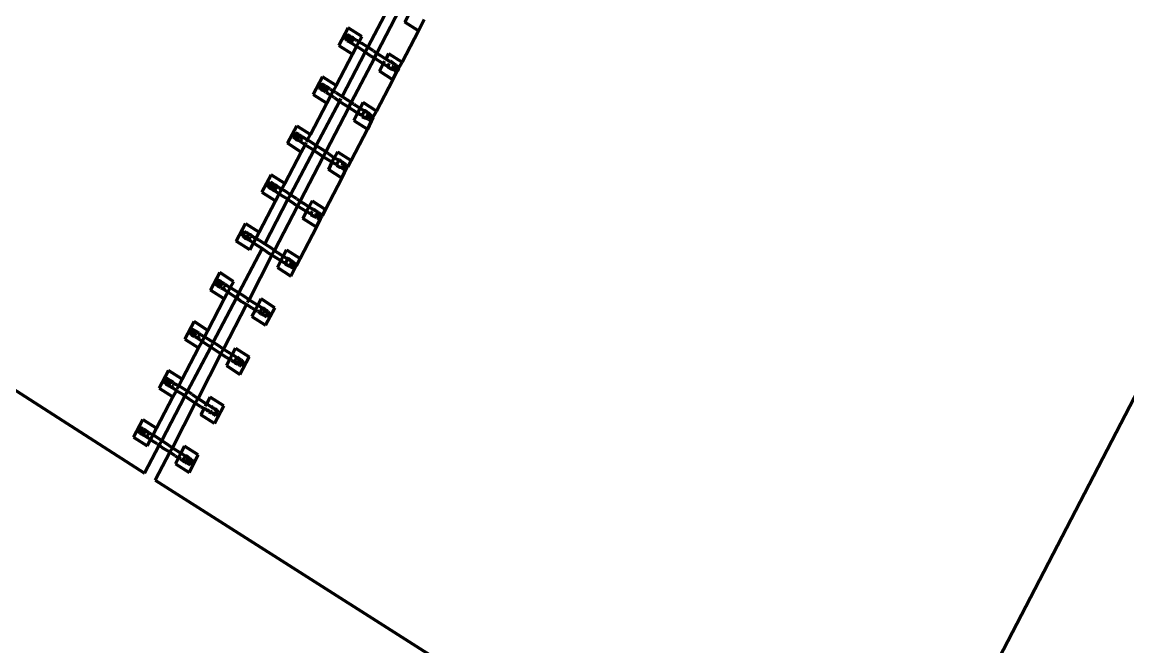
# Model space of a CAD drawing. Header units: millimetres. Extents: x 4307 to 31003, y 2809 to 20009.
# Drawn here: x 10291.6 to 10394.6, y 9617.3 to 9675.5 of the extents above; entities that cross this region are included whole.
import ezdxf

# ---------------------------------------------------------------- set-up
doc = ezdxf.new("R2010")
doc.units = ezdxf.units.MM
doc.layers.add('ProfileEdges', color=7, linetype='Continuous')

msp = doc.modelspace()

# ---------------------------------------------------------------- linework, layer by layer
for p, q in [((10322.09, 9673.67), (10322.1, 9673.69)), ((10322.1, 9673.69), (10322.1, 9673.77)), ((10322.25, 9673.98), (10322.2, 9673.96)), ((10325.69, 9671.32), (10325.65, 9671.3)), ((10325.68, 9671.46), (10325.84, 9671.58)), ((10325.9, 9671.71), (10325.85, 9671.75)), ((10319.97, 9669.45), (10319.84, 9669.41)), ((10320, 9669.47), (10319.97, 9669.45)), ((10319.71, 9669.08), (10319.72, 9669.18)), ((10323.49, 9667.2), (10323.53, 9667.17)), ((10323.53, 9667.17), (10323.51, 9667.1)), ((10323.3, 9666.87), (10323.51, 9667.1)), ((10317.32, 9664.48), (10317.35, 9664.64)), ((10317.35, 9664.64), (10317.36, 9664.73)), ((10317.42, 9664.77), (10317.36, 9664.73)), ((10317.55, 9664.81), (10317.42, 9664.77)), ((10317.62, 9664.88), (10317.55, 9664.81)), ((10320.88, 9662.12), (10320.92, 9662.15)), ((10320.92, 9662.28), (10321.13, 9662.51)), ((10321.11, 9662.61), (10321.15, 9662.58)), ((10321.15, 9662.58), (10321.13, 9662.51)), ((10314.94, 9659.93), (10314.95, 9660)), ((10315.2, 9660.27), (10315.07, 9660.23)), ((10315.23, 9660.29), (10315.2, 9660.27)), ((10314.94, 9659.9), (10314.94, 9659.93)), ((10318.7, 9657.98), (10318.75, 9657.94)), ((10318.5, 9657.53), (10318.54, 9657.56)), ((10318.54, 9657.56), (10318.57, 9657.57)), ((10318.57, 9657.57), (10318.68, 9657.81)), ((10312.56, 9655.34), (10312.56, 9655.41)), ((10312.56, 9655.31), (10312.56, 9655.34)), ((10312.58, 9655.44), (10312.59, 9655.55)), ((10312.85, 9655.7), (10312.71, 9655.62)), ((10316.19, 9652.98), (10316.36, 9653.33)), ((10316.34, 9653.43), (10316.38, 9653.4)), ((10316.38, 9653.4), (10316.36, 9653.33)), ((10310.17, 9650.72), (10310.21, 9650.96)), ((10310.46, 9651.11), (10310.21, 9650.96)), ((10313.77, 9648.38), (10313.97, 9648.74)), ((10313.97, 9648.83), (10313.97, 9648.74)), ((10307.79, 9646.13), (10307.83, 9646.38)), ((10308.08, 9646.52), (10307.83, 9646.38)), ((10311.38, 9643.79), (10311.59, 9644.15)), ((10311.59, 9644.24), (10311.59, 9644.15)), ((10305.4, 9641.54), (10305.44, 9641.79)), ((10305.69, 9641.93), (10305.44, 9641.79)), ((10309, 9639.2), (10309.1, 9639.38)), ((10309.2, 9639.65), (10309.21, 9639.56)), ((10303.31, 9637.34), (10303.06, 9637.2)), ((10303.02, 9636.96), (10303.06, 9637.2)), ((10306.61, 9634.61), (10306.82, 9634.97)), ((10306.82, 9634.97), (10306.82, 9635.06))]:
    msp.add_line(p, q)
at = {"layer": 'ProfileEdges', "lineweight": 211}
for p, q in [((10369.54, 9591.16), (10427.13, 9702.01)), ((10325.96, 9677.27), (10323.8, 9673.15)), ((10324.65, 9672.59), (10326.79, 9676.72)), ((10237.6, 9675.42), (10303, 9633.47)), ((10327.61, 9676.2), (10327.24, 9675.49)), ((10328.52, 9674.68), (10327.24, 9675.49)), ((10328.52, 9674.68), (10329.06, 9675.73)), ((10321.96, 9674.97), (10321.1, 9673.32)), ((10323.23, 9674.15), (10321.96, 9674.97)), ((10327, 9671.75), (10328.52, 9674.68)), ((10321.68, 9674.19), (10321.89, 9674.33)), ((10321.68, 9673.93), (10321.68, 9674.19)), ((10321.72, 9673.9), (10321.68, 9673.93)), ((10321.72, 9673.9), (10321.83, 9673.83)), ((10321.74, 9674), (10321.86, 9674.23)), ((10321.74, 9674), (10321.83, 9673.83)), ((10321.83, 9673.94), (10321.93, 9673.85)), ((10321.83, 9673.83), (10321.86, 9673.76)), ((10321.83, 9673.83), (10321.88, 9673.79)), ((10321.98, 9674.23), (10321.86, 9674.23)), ((10321.86, 9673.76), (10322, 9673.78)), ((10321.86, 9673.76), (10322.09, 9673.67)), ((10321.88, 9673.79), (10321.93, 9673.85)), ((10321.89, 9674.33), (10321.93, 9674.31)), ((10322, 9674.26), (10321.93, 9674.31)), ((10321.93, 9673.85), (10322.09, 9674.03)), ((10321.93, 9673.85), (10322, 9673.78)), ((10322, 9674.26), (10321.98, 9674.23)), ((10322, 9674.26), (10322.07, 9674.22)), ((10322, 9673.78), (10322.09, 9673.67)), ((10322, 9673.78), (10322.1, 9673.77)), ((10322.11, 9674.24), (10322.07, 9674.22)), ((10322.13, 9674.18), (10322.07, 9674.22)), ((10322.07, 9674.22), (10322.08, 9674.12)), ((10322.09, 9673.67), (10322.16, 9673.61)), ((10322.12, 9673.8), (10322.1, 9673.77)), ((10322.13, 9674.18), (10322.11, 9674.24)), ((10322.13, 9673.91), (10322.12, 9673.8)), ((10322.26, 9673.82), (10322.12, 9673.8)), ((10322.13, 9674.18), (10322.19, 9674.16)), ((10322.2, 9673.96), (10322.13, 9673.91)), ((10322.16, 9673.61), (10322.23, 9673.58)), ((10322.21, 9674.14), (10322.19, 9674.16)), ((10322.21, 9674.14), (10322.25, 9674.12)), ((10322.4, 9673.74), (10322.23, 9673.58)), ((10322.27, 9673.54), (10322.23, 9673.58)), ((10322.25, 9674.12), (10322.38, 9674.06)), ((10322.75, 9673.23), (10322.27, 9673.54)), ((10322.41, 9674.04), (10322.38, 9674.06)), ((10322.41, 9674.04), (10322.4, 9673.74)), ((10322.66, 9673.83), (10322.41, 9674.04)), ((10322.76, 9673.78), (10322.66, 9673.83)), ((10322.75, 9673.23), (10322.98, 9673.66)), ((10322.81, 9673.74), (10322.76, 9673.78)), ((10322.81, 9673.74), (10322.98, 9673.66)), ((10322.98, 9673.66), (10323.23, 9674.15)), ((10322.98, 9673.66), (10323.21, 9673.53)), ((10323.8, 9673.15), (10323.21, 9673.53)), ((10320.84, 9669.59), (10322.37, 9672.51)), ((10321.1, 9673.32), (10322.37, 9672.51)), ((10323.56, 9672.69), (10321.4, 9668.57)), ((10322.37, 9672.51), (10322.75, 9673.23)), ((10322.92, 9673.12), (10322.75, 9673.23)), ((10323.49, 9672.76), (10322.92, 9673.12)), ((10323.56, 9672.69), (10323.49, 9672.76)), ((10323.8, 9673.15), (10323.56, 9672.69)), ((10324.09, 9672.33), (10323.56, 9672.69)), ((10324.34, 9672.81), (10323.8, 9673.15)), ((10324.41, 9672.13), (10324.09, 9672.33)), ((10324.34, 9672.81), (10324.65, 9672.59)), ((10324.41, 9672.13), (10324.65, 9672.59)), ((10324.65, 9672.59), (10324.86, 9672.43)), ((10324.91, 9672.4), (10324.86, 9672.43)), ((10325.46, 9672.05), (10324.91, 9672.4)), ((10325.72, 9672.56), (10325.46, 9672.05)), ((10325.72, 9672.56), (10327, 9671.75)), ((10322.26, 9668), (10324.41, 9672.13)), ((10325.18, 9671.64), (10324.41, 9672.13)), ((10325.23, 9671.61), (10324.87, 9670.92)), ((10325.18, 9671.64), (10325.23, 9671.61)), ((10325.36, 9671.86), (10325.23, 9671.61)), ((10325.23, 9671.61), (10325.58, 9671.43)), ((10325.8, 9671.84), (10325.46, 9672.05)), ((10325.67, 9671.37), (10325.58, 9671.43)), ((10325.67, 9671.37), (10325.65, 9671.3)), ((10325.65, 9671.3), (10326, 9671.12)), ((10325.68, 9671.46), (10325.67, 9671.37)), ((10325.69, 9671.32), (10325.67, 9671.37)), ((10325.73, 9671.33), (10325.67, 9671.37)), ((10325.68, 9671.46), (10325.79, 9671.64)), ((10326, 9671.12), (10325.69, 9671.32)), ((10325.89, 9671.82), (10325.8, 9671.84)), ((10325.85, 9671.75), (10325.89, 9671.82)), ((10325.93, 9671.84), (10325.89, 9671.82)), ((10325.91, 9671.76), (10325.89, 9671.82)), ((10326.14, 9671.62), (10325.91, 9671.76)), ((10326.25, 9671.59), (10325.93, 9671.84)), ((10326.1, 9671.22), (10326.19, 9671.42)), ((10326.14, 9671.62), (10326.25, 9671.59)), ((10326.21, 9671.3), (10326.48, 9671.39)), ((10326.21, 9671.3), (10326.21, 9671.08)), ((10326.37, 9671.51), (10326.25, 9671.59)), ((10326.41, 9671.46), (10326.29, 9671.45)), ((10326.37, 9671.51), (10326.33, 9671.5)), ((10326.37, 9671.51), (10326.44, 9671.47)), ((10326.44, 9671.47), (10326.41, 9671.46)), ((10326.47, 9671.41), (10326.41, 9671.46)), ((10326.44, 9671.47), (10326.47, 9671.41)), ((10326.47, 9671.41), (10326.54, 9671.41)), ((10326.48, 9671.39), (10326.47, 9671.41)), ((10326.47, 9671.41), (10326.51, 9671.38)), ((10326.54, 9671.41), (10326.48, 9671.39)), ((10326.48, 9671.39), (10326.51, 9671.38)), ((10326.51, 9671.38), (10326.54, 9671.41)), ((10326.51, 9671.38), (10326.56, 9671.23)), ((10326.65, 9671.18), (10326.54, 9671.41)), ((10326.65, 9671.18), (10327, 9671.75)), ((10319.57, 9670.4), (10318.71, 9668.76)), ((10320.84, 9669.59), (10319.57, 9670.4)), ((10326.14, 9670.11), (10324.87, 9670.92)), ((10326.11, 9671.09), (10326, 9671.12)), ((10326.12, 9671.17), (10326.1, 9671.22)), ((10326.11, 9671.09), (10326.12, 9671.17)), ((10326.21, 9671.03), (10326.11, 9671.09)), ((10326.21, 9671.08), (10326.12, 9671.17)), ((10326.14, 9670.11), (10326.53, 9670.94)), ((10326.21, 9671.08), (10326.21, 9671.03)), ((10326.26, 9670.99), (10326.21, 9671.03)), ((10326.24, 9671.02), (10326.3, 9670.98)), ((10326.26, 9670.99), (10326.3, 9670.98)), ((10326.3, 9670.98), (10326.56, 9671.23)), ((10326.53, 9670.94), (10326.3, 9670.98)), ((10326.65, 9671.18), (10326.53, 9670.94)), ((10326.69, 9671.15), (10326.53, 9670.94)), ((10319.29, 9669.34), (10319.3, 9669.6)), ((10319.33, 9669.31), (10319.29, 9669.34)), ((10319.3, 9669.6), (10319.51, 9669.74)), ((10319.33, 9669.31), (10319.44, 9669.24)), ((10319.36, 9669.41), (10319.48, 9669.64)), ((10319.36, 9669.41), (10319.44, 9669.24)), ((10319.44, 9669.24), (10319.48, 9669.17)), ((10319.44, 9669.24), (10319.5, 9669.2)), ((10319.59, 9669.64), (10319.48, 9669.64)), ((10319.5, 9669.2), (10319.74, 9669.48)), ((10319.55, 9669.72), (10319.51, 9669.74)), ((10319.62, 9669.67), (10319.55, 9669.72)), ((10319.62, 9669.67), (10319.59, 9669.64)), ((10319.62, 9669.67), (10319.68, 9669.63)), ((10319.72, 9669.65), (10319.68, 9669.63)), ((10319.68, 9669.63), (10319.74, 9669.48)), ((10319.75, 9669.58), (10319.68, 9669.63)), ((10319.75, 9669.58), (10319.72, 9669.65)), ((10319.74, 9669.21), (10319.72, 9669.18)), ((10319.75, 9669.32), (10319.74, 9669.21)), ((10319.88, 9669.23), (10319.74, 9669.21)), ((10319.8, 9669.57), (10319.75, 9669.58)), ((10319.81, 9669.36), (10319.75, 9669.32)), ((10319.84, 9669.55), (10319.8, 9669.57)), ((10319.84, 9669.41), (10319.81, 9669.36)), ((10319.88, 9669.5), (10319.84, 9669.55)), ((10319.84, 9669.41), (10319.88, 9669.5)), ((10319.88, 9669.5), (10320, 9669.47)), ((10319.88, 9669.5), (10319.97, 9669.45)), ((10319.97, 9669.45), (10319.99, 9669.43)), ((10320, 9669.47), (10319.99, 9669.43)), ((10319.99, 9669.43), (10320.01, 9669.15)), ((10320.02, 9669.45), (10320, 9669.47)), ((10320.28, 9669.24), (10320.02, 9669.45)), ((10320.28, 9669.24), (10320.37, 9669.19)), ((10320.84, 9669.59), (10320.58, 9669.08)), ((10324.62, 9667.18), (10326.14, 9670.11)), ((10318.71, 9668.76), (10319.98, 9667.95)), ((10319.48, 9669.17), (10319.72, 9669.18)), ((10319.71, 9669.08), (10319.48, 9669.17)), ((10319.71, 9669.08), (10319.78, 9669.02)), ((10319.78, 9669.02), (10319.84, 9669)), ((10320.01, 9669.15), (10319.84, 9669)), ((10319.88, 9668.95), (10319.84, 9669)), ((10319.88, 9668.95), (10320.07, 9668.84)), ((10319.98, 9667.95), (10320.35, 9668.65)), ((10320.35, 9668.65), (10320.07, 9668.84)), ((10320.58, 9669.08), (10320.35, 9668.65)), ((10320.65, 9668.46), (10320.35, 9668.65)), ((10320.37, 9669.19), (10320.43, 9669.15)), ((10320.58, 9669.08), (10320.43, 9669.15)), ((10320.82, 9668.94), (10320.58, 9669.08)), ((10320.65, 9668.46), (10321.16, 9668.11)), ((10320.82, 9668.94), (10321.4, 9668.57)), ((10321.16, 9668.11), (10321.29, 9668.37)), ((10321.4, 9668.57), (10321.95, 9668.22)), ((10322.26, 9668), (10321.95, 9668.22)), ((10319.98, 9667.95), (10318.45, 9665.03)), ((10321.16, 9668.11), (10319, 9663.99)), ((10319.88, 9663.41), (10322.02, 9667.54)), ((10321.16, 9668.11), (10321.71, 9667.74)), ((10322.02, 9667.54), (10321.71, 9667.74)), ((10322.8, 9667.05), (10322.02, 9667.54)), ((10322.09, 9667.66), (10322.26, 9668)), ((10322.48, 9667.84), (10322.26, 9668)), ((10322.48, 9667.84), (10322.53, 9667.81)), ((10322.53, 9667.81), (10323.07, 9667.46)), ((10323.07, 9667.46), (10322.85, 9667.02)), ((10323.35, 9667.99), (10323.07, 9667.46)), ((10323.07, 9667.46), (10323.41, 9667.25)), ((10323.49, 9667.2), (10323.3, 9666.87)), ((10324.62, 9667.18), (10323.35, 9667.99)), ((10323.51, 9667.23), (10323.41, 9667.25)), ((10323.51, 9667.23), (10323.49, 9667.2)), ((10323.55, 9667.25), (10323.51, 9667.23)), ((10323.53, 9667.17), (10323.51, 9667.23)), ((10323.75, 9667.03), (10323.53, 9667.17)), ((10323.87, 9667), (10323.55, 9667.25)), ((10324.27, 9666.59), (10324.62, 9667.18)), ((10322.85, 9667.02), (10322.49, 9666.34)), ((10322.49, 9666.34), (10323.77, 9665.53)), ((10322.8, 9667.05), (10322.85, 9667.02)), ((10322.85, 9667.02), (10323.2, 9666.84)), ((10323.28, 9666.78), (10323.2, 9666.84)), ((10323.27, 9666.71), (10323.3, 9666.74)), ((10323.27, 9666.71), (10323.62, 9666.53)), ((10323.3, 9666.87), (10323.28, 9666.78)), ((10323.3, 9666.74), (10323.28, 9666.78)), ((10323.3, 9666.74), (10323.34, 9666.75)), ((10323.3, 9666.74), (10323.62, 9666.53)), ((10323.72, 9666.5), (10323.62, 9666.53)), ((10323.68, 9666.57), (10323.71, 9666.63)), ((10323.68, 9666.57), (10323.72, 9666.5)), ((10323.71, 9666.63), (10323.81, 9666.88)), ((10323.71, 9666.63), (10323.82, 9666.52)), ((10323.82, 9666.44), (10323.72, 9666.5)), ((10323.75, 9667.03), (10323.87, 9667)), ((10324.27, 9666.59), (10323.77, 9665.53)), ((10323.77, 9665.53), (10324.31, 9666.58)), ((10323.95, 9666.91), (10323.81, 9666.88)), ((10323.82, 9666.52), (10323.83, 9666.71)), ((10323.82, 9666.44), (10323.82, 9666.52)), ((10323.85, 9666.43), (10323.82, 9666.44)), ((10324.1, 9666.8), (10323.83, 9666.71)), ((10323.91, 9666.39), (10323.85, 9666.43)), ((10323.95, 9666.91), (10323.87, 9667)), ((10324.17, 9666.65), (10323.91, 9666.39)), ((10324.03, 9666.31), (10323.91, 9666.39)), ((10323.95, 9666.91), (10323.99, 9666.91)), ((10323.99, 9666.91), (10324.06, 9666.88)), ((10324.27, 9666.59), (10324.03, 9666.31)), ((10324.06, 9666.88), (10324.1, 9666.8)), ((10324.1, 9666.8), (10324.16, 9666.82)), ((10324.1, 9666.8), (10324.17, 9666.65)), ((10324.16, 9666.82), (10324.27, 9666.59)), ((10317.18, 9665.84), (10316.32, 9664.2)), ((10316.91, 9665.02), (10317.12, 9665.16)), ((10317.16, 9665.13), (10317.12, 9665.16)), ((10317.24, 9665.08), (10317.16, 9665.13)), ((10317.18, 9665.84), (10318.45, 9665.03)), ((10322.25, 9662.61), (10323.77, 9665.53)), ((10317.59, 9663.39), (10316.32, 9664.2)), ((10316.91, 9664.75), (10316.91, 9665.02)), ((10316.95, 9664.72), (10316.91, 9664.75)), ((10316.95, 9664.72), (10317.11, 9664.62)), ((10317.1, 9664.59), (10316.95, 9664.72)), ((10317.24, 9665.08), (10316.97, 9664.82)), ((10316.97, 9664.82), (10317.11, 9664.62)), ((10317.1, 9664.59), (10317.15, 9664.56)), ((10317.11, 9664.62), (10317.36, 9664.89)), ((10317.11, 9664.62), (10317.15, 9664.56)), ((10317.15, 9664.56), (10317.17, 9664.53)), ((10317.17, 9664.53), (10317.35, 9664.64)), ((10317.17, 9664.53), (10317.32, 9664.48)), ((10317.4, 9665.01), (10317.24, 9665.08)), ((10317.24, 9665.08), (10317.36, 9664.89)), ((10317.95, 9664.07), (10317.32, 9664.48)), ((10317.35, 9664.64), (10317.42, 9664.69)), ((10317.4, 9664.97), (10317.4, 9665.01)), ((10317.4, 9665.01), (10317.43, 9664.96)), ((10317.4, 9664.97), (10317.43, 9664.96)), ((10317.43, 9664.96), (10317.42, 9664.77)), ((10317.42, 9664.77), (10317.42, 9664.69)), ((10317.43, 9664.96), (10317.62, 9664.88)), ((10317.53, 9664.83), (10317.43, 9664.96)), ((10317.55, 9664.81), (10317.53, 9664.83)), ((10317.63, 9664.71), (10317.55, 9664.81)), ((10317.63, 9664.56), (10317.55, 9664.49)), ((10317.95, 9664.07), (10317.59, 9663.39)), ((10317.62, 9664.88), (10317.63, 9664.71)), ((10317.62, 9664.88), (10318.18, 9664.51)), ((10317.63, 9664.71), (10317.63, 9664.56)), ((10317.95, 9664.07), (10318.73, 9663.58)), ((10317.99, 9664.15), (10318.06, 9664.28)), ((10318.1, 9664.35), (10318.18, 9664.51)), ((10318.18, 9664.51), (10318.45, 9665.03)), ((10319, 9663.99), (10318.18, 9664.51)), ((10317.59, 9663.39), (10316.06, 9660.47)), ((10318.76, 9663.53), (10316.6, 9659.41)), ((10318.76, 9663.53), (10318.73, 9663.58)), ((10319, 9663.99), (10318.76, 9663.53)), ((10319.32, 9663.15), (10318.76, 9663.53)), ((10319, 9663.99), (10319.57, 9663.63)), ((10319.64, 9662.95), (10319.32, 9663.15)), ((10319.88, 9663.41), (10319.57, 9663.63)), ((10319.64, 9662.95), (10319.88, 9663.41)), ((10320.09, 9663.25), (10319.88, 9663.41)), ((10320.09, 9663.25), (10320.15, 9663.22)), ((10320.15, 9663.22), (10320.67, 9662.84)), ((10320.97, 9663.42), (10320.67, 9662.84)), ((10320.97, 9663.42), (10322.25, 9662.61)), ((10317.49, 9658.82), (10319.64, 9662.95)), ((10320.41, 9662.46), (10319.64, 9662.95)), ((10320.46, 9662.43), (10320.12, 9661.77)), ((10320.41, 9662.46), (10320.46, 9662.43)), ((10320.46, 9662.43), (10320.67, 9662.84)), ((10320.46, 9662.43), (10320.81, 9662.25)), ((10320.67, 9662.84), (10321.03, 9662.66)), ((10320.9, 9662.19), (10320.81, 9662.25)), ((10320.9, 9662.19), (10320.88, 9662.12)), ((10320.88, 9662.12), (10321.23, 9661.94)), ((10320.92, 9662.28), (10320.9, 9662.19)), ((10320.96, 9662.16), (10320.9, 9662.19)), ((10320.92, 9662.15), (10320.9, 9662.19)), ((10321.11, 9662.61), (10320.92, 9662.28)), ((10320.92, 9662.15), (10321.23, 9661.94)), ((10321.13, 9662.64), (10321.03, 9662.66)), ((10321.13, 9662.64), (10321.11, 9662.61)), ((10321.16, 9662.66), (10321.13, 9662.64)), ((10321.15, 9662.58), (10321.13, 9662.64)), ((10321.37, 9662.44), (10321.15, 9662.58)), ((10321.48, 9662.41), (10321.16, 9662.66)), ((10321.37, 9662.44), (10321.48, 9662.41)), ((10321.43, 9662.29), (10321.4, 9662.18)), ((10321.56, 9662.32), (10321.43, 9662.29)), ((10321.44, 9662.12), (10321.71, 9662.21)), ((10321.44, 9661.92), (10321.44, 9662.12)), ((10321.56, 9662.32), (10321.48, 9662.41)), ((10321.54, 9661.78), (10321.79, 9662.06)), ((10321.6, 9662.32), (10321.56, 9662.32)), ((10321.6, 9662.32), (10321.67, 9662.29)), ((10321.64, 9662.29), (10321.6, 9662.32)), ((10321.67, 9662.29), (10321.64, 9662.29)), ((10321.71, 9662.21), (10321.67, 9662.29)), ((10321.67, 9662.29), (10321.77, 9662.23)), ((10321.71, 9662.21), (10321.77, 9662.23)), ((10321.79, 9662.06), (10321.71, 9662.21)), ((10321.77, 9662.23), (10321.88, 9662)), ((10321.88, 9662), (10321.94, 9662.01)), ((10321.94, 9662.01), (10322.25, 9662.61)), ((10314.79, 9661.28), (10313.93, 9659.64)), ((10316.06, 9660.47), (10314.79, 9661.28)), ((10321.39, 9660.96), (10320.12, 9661.77)), ((10321.34, 9661.91), (10321.23, 9661.94)), ((10321.34, 9661.91), (10321.3, 9661.98)), ((10321.36, 9662), (10321.34, 9661.91)), ((10321.44, 9661.85), (10321.34, 9661.91)), ((10321.36, 9662), (10321.44, 9661.92)), ((10321.39, 9660.96), (10321.88, 9662)), ((10321.44, 9661.85), (10321.44, 9661.92)), ((10321.47, 9661.84), (10321.44, 9661.85)), ((10321.54, 9661.78), (10321.47, 9661.84)), ((10321.64, 9661.72), (10321.54, 9661.78)), ((10321.88, 9662), (10321.64, 9661.72)), ((10314.52, 9660.16), (10314.53, 9660.43)), ((10314.56, 9660.13), (10314.52, 9660.16)), ((10314.53, 9660.43), (10314.74, 9660.57)), ((10314.56, 9660.13), (10314.68, 9660.06)), ((10314.59, 9660.23), (10314.71, 9660.46)), ((10314.59, 9660.23), (10314.68, 9660.06)), ((10314.67, 9660.17), (10314.77, 9660.07)), ((10314.68, 9660.06), (10314.71, 9660)), ((10314.68, 9660.06), (10314.73, 9660.03)), ((10314.83, 9660.47), (10314.71, 9660.46)), ((10314.71, 9660), (10314.83, 9660.01)), ((10314.94, 9659.9), (10314.71, 9660)), ((10314.73, 9660.03), (10314.77, 9660.07)), ((10314.78, 9660.54), (10314.74, 9660.57)), ((10314.77, 9660.07), (10314.97, 9660.3)), ((10314.77, 9660.07), (10314.83, 9660.01)), ((10314.85, 9660.5), (10314.78, 9660.54)), ((10314.85, 9660.5), (10314.83, 9660.47)), ((10314.83, 9660.01), (10314.94, 9659.9)), ((10314.83, 9660.01), (10314.95, 9660)), ((10314.85, 9660.5), (10314.92, 9660.45)), ((10314.92, 9660.45), (10314.95, 9660.47)), ((10314.97, 9660.43), (10314.92, 9660.45)), ((10314.92, 9660.45), (10314.97, 9660.3)), ((10314.97, 9660.43), (10314.95, 9660.47)), ((10314.97, 9660.03), (10314.95, 9660)), ((10314.97, 9660.43), (10315.07, 9660.37)), ((10314.98, 9660.14), (10314.97, 9660.03)), ((10315.11, 9660.05), (10314.97, 9660.03)), ((10315.04, 9660.18), (10314.98, 9660.14)), ((10315.07, 9660.23), (10315.04, 9660.18)), ((10315.11, 9660.33), (10315.07, 9660.37)), ((10315.07, 9660.23), (10315.11, 9660.33)), ((10315.24, 9659.97), (10315.07, 9659.82)), ((10315.11, 9660.33), (10315.23, 9660.29)), ((10315.11, 9660.33), (10315.2, 9660.27)), ((10315.2, 9660.27), (10315.22, 9660.26)), ((10315.23, 9660.29), (10315.22, 9660.26)), ((10315.22, 9660.26), (10315.24, 9659.97)), ((10315.25, 9660.27), (10315.23, 9660.29)), ((10315.51, 9660.07), (10315.25, 9660.27)), ((10315.6, 9660.01), (10315.51, 9660.07)), ((10315.66, 9659.97), (10315.6, 9660.01)), ((10315.66, 9659.97), (10315.77, 9659.92)), ((10316.06, 9660.47), (10315.77, 9659.92)), ((10319.87, 9658.04), (10321.39, 9660.96)), ((10313.93, 9659.64), (10315.2, 9658.83)), ((10316.34, 9658.99), (10314.2, 9654.83)), ((10314.94, 9659.9), (10315.01, 9659.85)), ((10315.01, 9659.85), (10315.07, 9659.82)), ((10315.07, 9659.82), (10315.11, 9659.77)), ((10315.55, 9659.5), (10315.11, 9659.77)), ((10315.2, 9658.83), (10315.55, 9659.5)), ((10315.77, 9659.92), (10315.55, 9659.5)), ((10315.77, 9659.35), (10315.55, 9659.5)), ((10315.77, 9659.92), (10316.06, 9659.76)), ((10316.34, 9658.99), (10315.77, 9659.35)), ((10316.6, 9659.41), (10316.06, 9659.76)), ((10316.6, 9659.41), (10316.34, 9658.99)), ((10316.36, 9658.96), (10316.34, 9658.99)), ((10316.94, 9658.57), (10316.36, 9658.96)), ((10317.18, 9659.04), (10316.6, 9659.41)), ((10317.18, 9659.04), (10317.49, 9658.82)), ((10315.2, 9658.83), (10313.67, 9655.91)), ((10315.11, 9654.23), (10317.26, 9658.36)), ((10317.26, 9658.36), (10316.94, 9658.57)), ((10317.26, 9658.36), (10317.49, 9658.82)), ((10318.03, 9657.87), (10317.26, 9658.36)), ((10317.49, 9658.82), (10317.71, 9658.66)), ((10317.76, 9658.63), (10317.71, 9658.66)), ((10318.31, 9658.28), (10317.76, 9658.63)), ((10318.31, 9658.28), (10318.08, 9657.84)), ((10318.6, 9658.85), (10318.31, 9658.28)), ((10318.64, 9658.07), (10318.31, 9658.28)), ((10318.6, 9658.85), (10319.87, 9658.04)), ((10318.74, 9658.05), (10318.64, 9658.07)), ((10318.7, 9657.98), (10318.74, 9658.05)), ((10318.74, 9658.05), (10318.78, 9658.07)), ((10318.76, 9657.99), (10318.74, 9658.05)), ((10318.99, 9657.85), (10318.76, 9657.99)), ((10318.78, 9658.07), (10319.1, 9657.82)), ((10319.56, 9657.44), (10319.87, 9658.04)), ((10318.08, 9657.84), (10317.74, 9657.2)), ((10319.02, 9656.39), (10317.74, 9657.2)), ((10318.08, 9657.84), (10318.03, 9657.87)), ((10318.43, 9657.66), (10318.08, 9657.84)), ((10318.43, 9657.66), (10318.51, 9657.6)), ((10318.51, 9657.6), (10318.5, 9657.53)), ((10318.5, 9657.53), (10318.85, 9657.35)), ((10318.53, 9657.69), (10318.51, 9657.6)), ((10318.57, 9657.57), (10318.51, 9657.6)), ((10318.51, 9657.6), (10318.54, 9657.56)), ((10318.53, 9657.69), (10318.64, 9657.87)), ((10318.54, 9657.56), (10318.85, 9657.35)), ((10318.95, 9657.33), (10318.85, 9657.35)), ((10318.91, 9657.39), (10318.94, 9657.45)), ((10318.91, 9657.39), (10318.95, 9657.33)), ((10318.94, 9657.45), (10319.03, 9657.65)), ((10318.97, 9657.4), (10318.94, 9657.45)), ((10319.05, 9657.26), (10318.95, 9657.33)), ((10319.06, 9657.32), (10318.97, 9657.4)), ((10318.99, 9657.85), (10319.1, 9657.82)), ((10319.02, 9656.39), (10319.38, 9657.17)), ((10319.06, 9657.32), (10319.05, 9657.26)), ((10319.08, 9657.25), (10319.05, 9657.26)), ((10319.06, 9657.53), (10319.33, 9657.62)), ((10319.06, 9657.53), (10319.06, 9657.32)), ((10319.18, 9657.73), (10319.07, 9657.7)), ((10319.08, 9657.25), (10319.16, 9657.19)), ((10319.1, 9657.82), (10319.18, 9657.73)), ((10319.4, 9657.47), (10319.16, 9657.19)), ((10319.38, 9657.17), (10319.16, 9657.19)), ((10319.18, 9657.73), (10319.23, 9657.7)), ((10319.22, 9657.73), (10319.29, 9657.7)), ((10319.23, 9657.7), (10319.29, 9657.7)), ((10319.26, 9657.69), (10319.23, 9657.7)), ((10319.29, 9657.7), (10319.26, 9657.69)), ((10319.31, 9657.65), (10319.26, 9657.69)), ((10319.29, 9657.7), (10319.31, 9657.65)), ((10319.31, 9657.65), (10319.39, 9657.64)), ((10319.33, 9657.62), (10319.31, 9657.65)), ((10319.31, 9657.65), (10319.36, 9657.62)), ((10319.39, 9657.64), (10319.33, 9657.62)), ((10319.33, 9657.62), (10319.36, 9657.62)), ((10319.36, 9657.62), (10319.39, 9657.64)), ((10319.36, 9657.62), (10319.4, 9657.47)), ((10319.5, 9657.41), (10319.38, 9657.17)), ((10319.5, 9657.41), (10319.39, 9657.64)), ((10319.56, 9657.44), (10319.5, 9657.41)), ((10312.4, 9656.72), (10311.54, 9655.08)), ((10312.14, 9655.57), (10312.15, 9655.84)), ((10312.15, 9655.84), (10312.35, 9655.98)), ((10312.2, 9655.64), (10312.33, 9655.88)), ((10312.42, 9655.9), (10312.33, 9655.88)), ((10312.4, 9655.95), (10312.35, 9655.98)), ((10312.4, 9656.72), (10313.67, 9655.91)), ((10312.4, 9655.95), (10312.42, 9655.9)), ((10312.47, 9655.91), (10312.42, 9655.9)), ((10312.47, 9655.91), (10312.53, 9655.86)), ((10312.57, 9655.88), (10312.53, 9655.86)), ((10312.59, 9655.84), (10312.57, 9655.88)), ((10312.59, 9655.84), (10312.69, 9655.78)), ((10313.37, 9655.34), (10313.67, 9655.91)), ((10317.5, 9653.46), (10319.02, 9656.39)), ((10312.81, 9654.27), (10311.54, 9655.08)), ((10312.18, 9655.54), (10312.14, 9655.57)), ((10312.18, 9655.54), (10312.29, 9655.47)), ((10312.2, 9655.64), (10312.29, 9655.47)), ((10312.29, 9655.58), (10312.39, 9655.49)), ((10312.29, 9655.47), (10312.34, 9655.44)), ((10312.33, 9655.41), (10312.29, 9655.47)), ((10312.33, 9655.41), (10312.46, 9655.43)), ((10312.33, 9655.41), (10312.56, 9655.31)), ((10312.39, 9655.49), (10312.34, 9655.44)), ((10312.46, 9655.57), (10312.39, 9655.49)), ((10312.39, 9655.49), (10312.46, 9655.43)), ((10312.46, 9655.43), (10312.56, 9655.31)), ((10312.46, 9655.43), (10312.56, 9655.41)), ((10312.54, 9655.76), (10312.59, 9655.71)), ((10312.59, 9655.71), (10312.55, 9655.67)), ((10312.58, 9655.44), (10312.56, 9655.41)), ((10312.56, 9655.31), (10312.63, 9655.26)), ((10312.64, 9655.55), (10312.58, 9655.44)), ((10312.73, 9655.46), (10312.58, 9655.44)), ((10312.63, 9655.26), (10312.69, 9655.23)), ((10312.69, 9655.65), (10312.67, 9655.6)), ((10312.73, 9655.73), (10312.69, 9655.78)), ((10312.69, 9655.65), (10312.73, 9655.73)), ((10312.86, 9655.38), (10312.69, 9655.23)), ((10312.73, 9655.19), (10312.69, 9655.23)), ((10312.73, 9655.73), (10312.83, 9655.67)), ((10312.73, 9655.73), (10312.85, 9655.7)), ((10313.15, 9654.92), (10312.73, 9655.19)), ((10312.81, 9654.27), (10313.15, 9654.92)), ((10312.87, 9655.68), (10312.85, 9655.7)), ((10312.85, 9655.52), (10312.86, 9655.38)), ((10313.13, 9655.48), (10312.87, 9655.68)), ((10313.22, 9655.42), (10313.13, 9655.48)), ((10313.15, 9654.92), (10313.37, 9655.34)), ((10313.39, 9654.76), (10313.15, 9654.92)), ((10313.27, 9655.38), (10313.22, 9655.42)), ((10313.27, 9655.38), (10313.37, 9655.34)), ((10313.37, 9655.34), (10313.67, 9655.17)), ((10313.67, 9655.17), (10314.2, 9654.83)), ((10314.2, 9654.83), (10314.8, 9654.45)), ((10313.96, 9654.4), (10311.79, 9650.26)), ((10312.75, 9649.61), (10314.87, 9653.77)), ((10313.96, 9654.4), (10313.39, 9654.76)), ((10314.55, 9653.98), (10313.96, 9654.4)), ((10314.87, 9653.77), (10314.55, 9653.98)), ((10314.8, 9654.45), (10315.11, 9654.23)), ((10314.87, 9653.77), (10315.11, 9654.23)), ((10315.65, 9653.28), (10314.87, 9653.77)), ((10315.11, 9654.23), (10315.33, 9654.07)), ((10315.33, 9654.07), (10315.38, 9654.04)), ((10315.38, 9654.04), (10315.92, 9653.69)), ((10316.22, 9654.27), (10315.92, 9653.69)), ((10316.22, 9654.27), (10317.5, 9653.46)), ((10315.69, 9653.25), (10315.37, 9652.63)), ((10315.65, 9653.28), (10315.69, 9653.25)), ((10315.92, 9653.69), (10315.69, 9653.25)), ((10315.69, 9653.25), (10316.04, 9653.07)), ((10315.92, 9653.69), (10316.26, 9653.48)), ((10316.13, 9653.01), (10316.04, 9653.07)), ((10316.15, 9652.97), (10316.11, 9652.94)), ((10316.46, 9652.76), (10316.11, 9652.94)), ((10316.13, 9653.01), (10316.15, 9653.1)), ((10316.15, 9652.97), (10316.13, 9653.01)), ((10316.15, 9653.1), (10316.34, 9653.43)), ((10316.15, 9652.97), (10316.19, 9652.98)), ((10316.19, 9652.98), (10316.46, 9652.76)), ((10316.36, 9653.46), (10316.26, 9653.48)), ((10316.34, 9653.43), (10316.36, 9653.46)), ((10316.36, 9653.46), (10316.4, 9653.48)), ((10316.38, 9653.4), (10316.36, 9653.46)), ((10316.6, 9653.26), (10316.38, 9653.4)), ((10316.71, 9653.23), (10316.4, 9653.48)), ((10316.57, 9652.74), (10316.46, 9652.76)), ((10316.66, 9653.11), (10316.56, 9652.86)), ((10316.56, 9652.86), (10316.59, 9652.83)), ((10316.59, 9652.83), (10316.57, 9652.74)), ((10316.57, 9652.74), (10316.67, 9652.67)), ((10316.59, 9652.83), (10316.67, 9652.75)), ((10316.6, 9653.26), (10316.71, 9653.23)), ((10316.66, 9653.11), (10316.6, 9653.09)), ((10316.64, 9651.82), (10317.12, 9652.82)), ((10316.94, 9653.03), (10316.67, 9652.94)), ((10316.67, 9652.75), (10316.67, 9652.94)), ((10316.67, 9652.67), (10316.67, 9652.75)), ((10316.8, 9653.14), (10316.71, 9653.23)), ((10316.75, 9653.09), (10316.9, 9653.11)), ((10317.02, 9652.88), (10316.78, 9652.6)), ((10316.9, 9653.11), (10316.8, 9653.14)), ((10316.82, 9653.16), (10316.9, 9653.11)), ((10317.12, 9652.82), (10316.87, 9652.54)), ((10316.94, 9653.03), (10316.9, 9653.11)), ((10316.9, 9653.11), (10317, 9653.05)), ((10316.94, 9653.03), (10317, 9653.05)), ((10317.02, 9652.88), (10316.94, 9653.03)), ((10317, 9653.05), (10317.12, 9652.82)), ((10317.19, 9652.87), (10317.12, 9652.82)), ((10317.19, 9652.87), (10317.5, 9653.46)), ((10310.01, 9652.16), (10309.15, 9650.52)), ((10311.28, 9651.34), (10310.01, 9652.16)), ((10315.37, 9652.63), (10316.64, 9651.82)), ((10316.67, 9652.67), (10316.72, 9652.64)), ((10316.72, 9652.64), (10316.7, 9652.66)), ((10316.72, 9652.64), (10316.78, 9652.6)), ((10316.87, 9652.54), (10316.78, 9652.6)), ((10309.57, 9651.21), (10309.7, 9651.44)), ((10309.57, 9651.21), (10309.69, 9650.97)), ((10309.66, 9651.15), (10309.76, 9651.06)), ((10309.69, 9650.97), (10309.76, 9650.98)), ((10309.9, 9651.43), (10309.7, 9651.44)), ((10309.76, 9651.25), (10309.97, 9651.39)), ((10309.76, 9651.06), (10309.76, 9651.25)), ((10309.76, 9650.98), (10309.76, 9651.06)), ((10309.79, 9650.95), (10309.76, 9650.98)), ((10309.79, 9650.95), (10309.83, 9650.99)), ((10309.79, 9650.95), (10309.86, 9650.89)), ((10309.83, 9650.99), (10309.93, 9650.98)), ((10309.86, 9650.89), (10309.92, 9650.87)), ((10309.94, 9651.45), (10309.9, 9651.43)), ((10309.97, 9651.39), (10309.9, 9651.43)), ((10309.92, 9650.87), (10309.94, 9650.82)), ((10309.96, 9650.85), (10309.92, 9650.87)), ((10309.95, 9651.01), (10309.93, 9650.98)), ((10309.97, 9651.39), (10309.94, 9651.45)), ((10309.94, 9650.82), (10310, 9650.82)), ((10310.06, 9651.21), (10309.95, 9651.01)), ((10310.1, 9651.03), (10309.95, 9651.01)), ((10310.1, 9651.03), (10309.96, 9650.85)), ((10309.97, 9651.39), (10310.01, 9651.36)), ((10310.1, 9650.75), (10310, 9650.82)), ((10310.04, 9651.35), (10310.01, 9651.36)), ((10310.06, 9651.21), (10310.01, 9651.36)), ((10310.08, 9651.32), (10310.04, 9651.35)), ((10310.08, 9651.32), (10310.15, 9651.28)), ((10310.1, 9651.3), (10310.08, 9651.32)), ((10310.2, 9651.12), (10310.1, 9651.03)), ((10310.17, 9650.72), (10310.1, 9650.75)), ((10310.15, 9651.28), (10310.24, 9651.25)), ((10310.21, 9651.23), (10310.15, 9651.28)), ((10310.3, 9650.64), (10310.17, 9650.72)), ((10310.2, 9651.12), (10310.21, 9651.23)), ((10310.34, 9651.17), (10310.24, 9651.25)), ((10310.47, 9650.8), (10310.3, 9650.64)), ((10310.46, 9651.11), (10310.34, 9651.17)), ((10310.46, 9651.11), (10310.5, 9651.04)), ((10310.5, 9651.04), (10310.47, 9650.8)), ((10310.59, 9650.99), (10310.5, 9651.04)), ((10310.64, 9650.95), (10310.59, 9650.99)), ((10310.64, 9650.95), (10310.98, 9650.77)), ((10310.98, 9650.77), (10310.76, 9650.33)), ((10311.28, 9651.34), (10310.98, 9650.77)), ((10310.98, 9650.77), (10311.04, 9650.74)), ((10311.04, 9650.74), (10311.79, 9650.26)), ((10308.89, 9646.78), (10310.42, 9649.7)), ((10310.42, 9649.7), (10309.15, 9650.52)), ((10311.55, 9649.8), (10309.4, 9645.68)), ((10310.76, 9650.33), (10310.3, 9650.64)), ((10310.42, 9649.7), (10310.67, 9650.19)), ((10310.76, 9650.33), (10310.67, 9650.19)), ((10311.33, 9649.97), (10310.76, 9650.33)), ((10311.55, 9649.8), (10311.33, 9649.97)), ((10311.79, 9650.26), (10311.55, 9649.8)), ((10311.92, 9649.54), (10311.55, 9649.8)), ((10311.79, 9650.26), (10312.17, 9650.02)), ((10312.17, 9650.02), (10312.7, 9649.64)), ((10312.7, 9649.64), (10312.75, 9649.61)), ((10313.85, 9649.7), (10313.54, 9649.11)), ((10315.12, 9648.89), (10313.85, 9649.7)), ((10310.36, 9645.02), (10312.49, 9649.18)), ((10312.49, 9649.18), (10311.92, 9649.54)), ((10313.02, 9648.85), (10312.49, 9649.18)), ((10312.6, 9649.4), (10312.75, 9649.61)), ((10312.75, 9649.61), (10313.54, 9649.11)), ((10313.32, 9648.68), (10312.99, 9648.06)), ((10313.02, 9648.85), (10313.32, 9648.68)), ((10313.54, 9649.11), (10313.32, 9648.68)), ((10313.32, 9648.68), (10313.41, 9648.64)), ((10313.48, 9648.59), (10313.41, 9648.64)), ((10313.54, 9649.11), (10313.63, 9649.05)), ((10313.97, 9648.83), (10313.63, 9649.05)), ((10313.97, 9648.83), (10313.76, 9648.51)), ((10314.01, 9648.9), (10313.97, 9648.87)), ((10313.97, 9648.87), (10313.97, 9648.83)), ((10313.97, 9648.83), (10314.08, 9648.78)), ((10314.01, 9648.9), (10314.33, 9648.65)), ((10314.04, 9648.51), (10314.33, 9648.65)), ((10314.17, 9648.71), (10314.08, 9648.78)), ((10314.17, 9648.71), (10314.33, 9648.65)), ((10314.27, 9647.25), (10315.12, 9648.89)), ((10314.33, 9648.65), (10314.37, 9648.62)), ((10314.37, 9648.62), (10314.42, 9648.52)), ((10314.37, 9648.62), (10314.45, 9648.55)), ((10307.61, 9647.6), (10306.75, 9645.96)), ((10308.89, 9646.78), (10307.61, 9647.6)), ((10312.99, 9648.06), (10314.27, 9647.25)), ((10313.56, 9648.55), (10313.48, 9648.59)), ((10313.56, 9648.55), (10313.74, 9648.4)), ((10313.74, 9648.4), (10313.73, 9648.35)), ((10313.73, 9648.35), (10313.77, 9648.38)), ((10313.77, 9648.38), (10313.76, 9648.51)), ((10313.83, 9648.33), (10313.77, 9648.38)), ((10314.04, 9648.24), (10313.83, 9648.33)), ((10313.93, 9648.43), (10314.04, 9648.32)), ((10314.04, 9648.32), (10314.04, 9648.51)), ((10314.04, 9648.24), (10314.04, 9648.32)), ((10314.08, 9648.17), (10314.04, 9648.24)), ((10314.04, 9648.24), (10314.07, 9648.23)), ((10314.12, 9648.2), (10314.07, 9648.23)), ((10314.07, 9648.23), (10314.08, 9648.17)), ((10314.12, 9648.2), (10314.08, 9648.17)), ((10314.24, 9648.11), (10314.12, 9648.2)), ((10314.24, 9648.37), (10314.28, 9648.52)), ((10314.49, 9648.39), (10314.24, 9648.11)), ((10314.39, 9648.01), (10314.24, 9648.11)), ((10314.42, 9648.52), (10314.28, 9648.52)), ((10314.64, 9648.29), (10314.39, 9648.01)), ((10314.45, 9648.55), (10314.42, 9648.52)), ((10314.42, 9648.52), (10314.49, 9648.39)), ((10314.45, 9648.55), (10314.52, 9648.52)), ((10314.52, 9648.52), (10314.64, 9648.29)), ((10307.19, 9646.62), (10307.31, 9646.85)), ((10307.19, 9646.62), (10307.31, 9646.38)), ((10307.28, 9646.56), (10307.37, 9646.47)), ((10307.52, 9646.84), (10307.31, 9646.85)), ((10307.37, 9646.47), (10307.38, 9646.66)), ((10307.38, 9646.66), (10307.58, 9646.8)), ((10307.55, 9646.86), (10307.52, 9646.84)), ((10307.58, 9646.8), (10307.52, 9646.84)), ((10307.58, 9646.8), (10307.55, 9646.86)), ((10307.67, 9646.62), (10307.57, 9646.42)), ((10307.63, 9646.78), (10307.58, 9646.8)), ((10307.63, 9646.78), (10307.66, 9646.76)), ((10307.67, 9646.62), (10307.63, 9646.78)), ((10307.7, 9646.73), (10307.66, 9646.76)), ((10307.7, 9646.73), (10307.77, 9646.69)), ((10307.77, 9646.69), (10307.85, 9646.66)), ((10307.77, 9646.69), (10307.82, 9646.65)), ((10307.82, 9646.65), (10307.82, 9646.53)), ((10307.96, 9646.59), (10307.85, 9646.66)), ((10307.96, 9646.59), (10308.08, 9646.52)), ((10308.58, 9646.19), (10308.89, 9646.78)), ((10306.75, 9645.96), (10308.03, 9645.14)), ((10307.31, 9646.38), (10307.37, 9646.39)), ((10307.37, 9646.39), (10307.37, 9646.47)), ((10307.41, 9646.36), (10307.37, 9646.39)), ((10307.41, 9646.36), (10307.45, 9646.4)), ((10307.41, 9646.36), (10307.47, 9646.3)), ((10307.45, 9646.4), (10307.55, 9646.39)), ((10307.47, 9646.3), (10307.54, 9646.28)), ((10307.54, 9646.28), (10307.56, 9646.23)), ((10307.57, 9646.26), (10307.54, 9646.28)), ((10307.57, 9646.42), (10307.55, 9646.39)), ((10307.56, 9646.23), (10307.61, 9646.24)), ((10307.71, 9646.44), (10307.57, 9646.42)), ((10307.57, 9646.26), (10307.71, 9646.44)), ((10307.71, 9646.16), (10307.61, 9646.24)), ((10307.71, 9646.44), (10307.82, 9646.53)), ((10307.71, 9646.16), (10307.79, 9646.13)), ((10307.92, 9646.05), (10307.79, 9646.13)), ((10308.09, 9646.21), (10307.92, 9646.05)), ((10308.35, 9645.76), (10307.92, 9646.05)), ((10308.03, 9645.14), (10308.37, 9645.74)), ((10308.08, 9646.52), (10308.11, 9646.46)), ((10308.11, 9646.46), (10308.09, 9646.21)), ((10308.2, 9646.4), (10308.11, 9646.46)), ((10308.26, 9646.36), (10308.2, 9646.4)), ((10308.26, 9646.36), (10308.58, 9646.19)), ((10308.37, 9645.74), (10308.35, 9645.76)), ((10308.37, 9645.74), (10308.58, 9646.19)), ((10308.94, 9645.38), (10308.37, 9645.74)), ((10308.58, 9646.19), (10308.66, 9646.15)), ((10308.66, 9646.15), (10309.4, 9645.68)), ((10309.32, 9645.53), (10309.16, 9645.21)), ((10309.4, 9645.68), (10309.79, 9645.43)), ((10308.03, 9645.14), (10306.5, 9642.22)), ((10309.16, 9645.21), (10307, 9641.1)), ((10307.98, 9640.43), (10310.1, 9644.6)), ((10309.16, 9645.21), (10308.94, 9645.38)), ((10309.54, 9644.95), (10309.16, 9645.21)), ((10310.1, 9644.6), (10309.54, 9644.95)), ((10309.79, 9645.43), (10310.31, 9645.05)), ((10310.1, 9644.6), (10310.36, 9645.02)), ((10310.63, 9644.26), (10310.1, 9644.6)), ((10310.31, 9645.05), (10310.36, 9645.02)), ((10310.36, 9645.02), (10311.15, 9644.52)), ((10311.15, 9644.52), (10310.93, 9644.09)), ((10311.47, 9645.13), (10311.15, 9644.52)), ((10311.15, 9644.52), (10311.24, 9644.46)), ((10311.47, 9645.13), (10312.75, 9644.32)), ((10310.93, 9644.09), (10310.62, 9643.49)), ((10310.62, 9643.49), (10311.89, 9642.68)), ((10310.63, 9644.26), (10310.93, 9644.09)), ((10310.93, 9644.09), (10311.03, 9644.05)), ((10311.09, 9644), (10311.03, 9644.05)), ((10311.17, 9643.96), (10311.09, 9644)), ((10311.17, 9643.96), (10311.35, 9643.81)), ((10311.59, 9644.24), (10311.24, 9644.46)), ((10311.35, 9643.81), (10311.34, 9643.77)), ((10311.38, 9643.79), (10311.34, 9643.77)), ((10311.38, 9643.92), (10311.35, 9643.81)), ((10311.59, 9644.24), (10311.38, 9643.92)), ((10311.38, 9643.79), (10311.45, 9643.74)), ((10311.45, 9643.74), (10311.66, 9643.65)), ((10311.55, 9643.84), (10311.66, 9643.73)), ((10311.59, 9644.28), (10311.63, 9644.31)), ((10311.59, 9644.28), (10311.59, 9644.24)), ((10311.59, 9644.24), (10311.69, 9644.2)), ((10311.63, 9644.31), (10311.94, 9644.06)), ((10311.94, 9644.06), (10311.66, 9643.92)), ((10311.66, 9643.73), (10311.66, 9643.92)), ((10311.66, 9643.65), (10311.66, 9643.73)), ((10311.66, 9643.65), (10311.68, 9643.64)), ((10311.7, 9643.58), (10311.68, 9643.64)), ((10311.78, 9644.12), (10311.69, 9644.2)), ((10311.75, 9643.6), (10311.7, 9643.58)), ((10311.8, 9643.56), (10311.75, 9643.6)), ((10311.76, 9643.63), (10311.8, 9643.56)), ((10311.78, 9644.12), (10311.94, 9644.06)), ((10311.8, 9643.56), (10311.89, 9643.93)), ((10311.86, 9643.52), (10311.8, 9643.56)), ((10312.1, 9643.8), (10311.86, 9643.52)), ((10312.01, 9643.43), (10311.86, 9643.52)), ((10311.89, 9642.68), (10312.75, 9644.32)), ((10312.04, 9643.93), (10311.89, 9643.93)), ((10311.94, 9644.06), (10311.99, 9644.03)), ((10311.99, 9644.03), (10312.06, 9643.96)), ((10312.25, 9643.7), (10312.01, 9643.43)), ((10312.06, 9643.96), (10312.04, 9643.93)), ((10312.06, 9643.96), (10312.13, 9643.93)), ((10312.06, 9643.96), (10312.1, 9643.8)), ((10312.13, 9643.93), (10312.25, 9643.7)), ((10305.22, 9643.04), (10304.36, 9641.4)), ((10306.5, 9642.22), (10305.22, 9643.04)), ((10304.36, 9641.4), (10305.63, 9640.58)), ((10304.81, 9642.03), (10304.93, 9642.26)), ((10304.81, 9642.03), (10304.92, 9641.8)), ((10304.89, 9641.97), (10304.99, 9641.88)), ((10304.92, 9641.8), (10304.99, 9641.8)), ((10305.13, 9642.25), (10304.93, 9642.26)), ((10304.99, 9642.07), (10305.2, 9642.21)), ((10304.99, 9641.88), (10304.99, 9642.07)), ((10304.99, 9641.8), (10304.99, 9641.88)), ((10305.03, 9641.77), (10304.99, 9641.8)), ((10305.03, 9641.77), (10305.06, 9641.82)), ((10305.03, 9641.77), (10305.09, 9641.71)), ((10305.06, 9641.82), (10305.17, 9641.8)), ((10305.09, 9641.71), (10305.15, 9641.69)), ((10305.17, 9642.27), (10305.13, 9642.25)), ((10305.2, 9642.21), (10305.13, 9642.25)), ((10305.15, 9641.69), (10305.17, 9641.64)), ((10305.19, 9641.67), (10305.15, 9641.69)), ((10305.2, 9642.21), (10305.17, 9642.27)), ((10305.18, 9641.83), (10305.17, 9641.8)), ((10305.17, 9641.64), (10305.23, 9641.65)), ((10305.29, 9642.04), (10305.18, 9641.83)), ((10305.33, 9641.85), (10305.18, 9641.83)), ((10305.33, 9641.85), (10305.19, 9641.67)), ((10305.24, 9642.19), (10305.2, 9642.21)), ((10305.23, 9641.65), (10305.33, 9641.57)), ((10305.24, 9642.19), (10305.27, 9642.18)), ((10305.29, 9642.04), (10305.24, 9642.19)), ((10305.31, 9642.14), (10305.27, 9642.18)), ((10305.31, 9642.14), (10305.38, 9642.1)), ((10305.33, 9642.12), (10305.31, 9642.14)), ((10305.43, 9641.95), (10305.33, 9641.85)), ((10305.4, 9641.54), (10305.33, 9641.57)), ((10305.38, 9642.1), (10305.47, 9642.07)), ((10305.38, 9642.1), (10305.44, 9642.06)), ((10305.4, 9641.54), (10305.54, 9641.46)), ((10305.44, 9642.06), (10305.43, 9641.95)), ((10305.57, 9642), (10305.47, 9642.07)), ((10305.66, 9641.57), (10305.54, 9641.46)), ((10305.96, 9641.19), (10305.54, 9641.46)), ((10305.69, 9641.93), (10305.57, 9642)), ((10305.69, 9641.93), (10305.73, 9641.87)), ((10305.73, 9641.87), (10305.7, 9641.62)), ((10305.82, 9641.81), (10305.73, 9641.87)), ((10305.88, 9641.77), (10305.82, 9641.81)), ((10305.88, 9641.77), (10306.18, 9641.61)), ((10306.03, 9641.34), (10306.18, 9641.61)), ((10306.18, 9641.61), (10306.5, 9642.22)), ((10306.18, 9641.61), (10306.27, 9641.56)), ((10307, 9641.1), (10306.27, 9641.56)), ((10305.63, 9640.58), (10304.1, 9637.66)), ((10306.76, 9640.64), (10304.6, 9636.52)), ((10305.96, 9641.19), (10305.63, 9640.58)), ((10305.99, 9641.15), (10305.96, 9641.19)), ((10306.56, 9640.79), (10305.99, 9641.15)), ((10306.76, 9640.64), (10306.56, 9640.79)), ((10307, 9641.1), (10306.76, 9640.64)), ((10307.16, 9640.37), (10306.76, 9640.64)), ((10307.4, 9640.84), (10307, 9641.1)), ((10307.4, 9640.84), (10307.93, 9640.46)), ((10307.72, 9640.01), (10307.98, 9640.43)), ((10307.98, 9640.43), (10307.93, 9640.46)), ((10308.76, 9639.9), (10307.98, 9640.43)), ((10308.76, 9639.9), (10309.1, 9640.56)), ((10310.37, 9639.75), (10309.1, 9640.56)), ((10305.59, 9635.84), (10307.72, 9640.01)), ((10307.72, 9640.01), (10307.16, 9640.37)), ((10308.25, 9639.67), (10307.72, 9640.01)), ((10308.55, 9639.5), (10308.24, 9638.92)), ((10308.25, 9639.67), (10308.55, 9639.5)), ((10308.61, 9639.63), (10308.55, 9639.5)), ((10308.55, 9639.5), (10308.65, 9639.46)), ((10308.71, 9639.41), (10308.65, 9639.46)), ((10308.72, 9639.84), (10308.66, 9639.72)), ((10308.79, 9639.37), (10308.71, 9639.41)), ((10308.86, 9639.87), (10308.76, 9639.9)), ((10308.97, 9639.22), (10308.79, 9639.37)), ((10309.2, 9639.65), (10308.86, 9639.87)), ((10308.99, 9639.33), (10309.05, 9639.43)), ((10309.15, 9639.6), (10309.2, 9639.65)), ((10309.2, 9639.69), (10309.24, 9639.72)), ((10309.2, 9639.65), (10309.2, 9639.69)), ((10309.2, 9639.65), (10309.4, 9639.53)), ((10309.4, 9639.53), (10309.24, 9639.72)), ((10309.47, 9639.49), (10309.4, 9639.53)), ((10309.44, 9639.39), (10309.58, 9639.42)), ((10309.56, 9639.47), (10309.47, 9639.49)), ((10309.52, 9638.11), (10310.37, 9639.75)), ((10309.58, 9639.42), (10309.56, 9639.47)), ((10309.6, 9639.44), (10309.56, 9639.47)), ((10309.58, 9639.42), (10309.6, 9639.44)), ((10309.67, 9639.38), (10309.6, 9639.44)), ((10309.66, 9639.33), (10309.67, 9639.38)), ((10309.66, 9639.33), (10309.75, 9639.34)), ((10309.67, 9639.38), (10309.75, 9639.34)), ((10309.87, 9639.11), (10309.75, 9639.34)), ((10302.83, 9638.48), (10301.97, 9636.84)), ((10302.83, 9638.48), (10304.1, 9637.66)), ((10309.52, 9638.11), (10308.24, 9638.92)), ((10308.97, 9639.22), (10308.96, 9639.18)), ((10308.96, 9639.18), (10309, 9639.2)), ((10308.99, 9639.33), (10308.97, 9639.22)), ((10309.06, 9639.15), (10309, 9639.2)), ((10309.27, 9639.06), (10309.06, 9639.15)), ((10309.27, 9639.18), (10309.16, 9639.25)), ((10309.27, 9639.18), (10309.27, 9639.06)), ((10309.27, 9639.06), (10309.31, 9638.99)), ((10309.3, 9639.05), (10309.31, 9638.99)), ((10309.36, 9639.01), (10309.31, 9638.99)), ((10309.42, 9638.97), (10309.36, 9639.01)), ((10309.47, 9639.19), (10309.42, 9638.97)), ((10309.59, 9638.97), (10309.42, 9638.97)), ((10309.57, 9638.87), (10309.42, 9638.97)), ((10309.57, 9638.87), (10309.62, 9638.84)), ((10309.72, 9639.21), (10309.59, 9638.97)), ((10309.6, 9639.32), (10309.66, 9639.33)), ((10309.62, 9638.84), (10309.87, 9639.11)), ((10309.72, 9639.21), (10309.66, 9639.33)), ((10302.42, 9637.44), (10302.54, 9637.68)), ((10302.42, 9637.44), (10302.54, 9637.21)), ((10302.75, 9637.66), (10302.54, 9637.68)), ((10302.6, 9637.21), (10302.61, 9637.48)), ((10302.61, 9637.48), (10302.82, 9637.62)), ((10302.79, 9637.68), (10302.75, 9637.66)), ((10302.82, 9637.62), (10302.75, 9637.66)), ((10302.82, 9637.62), (10302.79, 9637.68)), ((10302.91, 9637.45), (10302.8, 9637.24)), ((10302.86, 9637.6), (10302.82, 9637.62)), ((10302.91, 9637.45), (10302.86, 9637.6)), ((10302.86, 9637.6), (10302.89, 9637.59)), ((10302.93, 9637.55), (10302.89, 9637.59)), ((10302.93, 9637.55), (10303, 9637.51)), ((10302.94, 9637.26), (10303.05, 9637.36)), ((10303, 9637.51), (10303.06, 9637.47)), ((10303.09, 9637.48), (10303, 9637.51)), ((10303.06, 9637.47), (10303.05, 9637.36)), ((10303.06, 9637.47), (10303.19, 9637.41)), ((10303.19, 9637.41), (10303.09, 9637.48)), ((10303.19, 9637.41), (10303.31, 9637.34)), ((10303.31, 9637.34), (10303.34, 9637.28)), ((10303.34, 9637.28), (10303.32, 9637.03)), ((10303.34, 9637.28), (10303.44, 9637.22)), ((10303.77, 9637.03), (10304.1, 9637.66)), ((10301.97, 9636.84), (10303.24, 9636.02)), ((10302.54, 9637.21), (10302.6, 9637.21)), ((10302.64, 9637.18), (10302.6, 9637.21)), ((10302.64, 9637.18), (10302.78, 9637.21)), ((10302.64, 9637.18), (10302.7, 9637.13)), ((10302.7, 9637.13), (10302.73, 9637.1)), ((10302.73, 9637.1), (10302.81, 9637.08)), ((10302.79, 9637.05), (10302.73, 9637.1)), ((10302.8, 9637.24), (10302.78, 9637.21)), ((10302.84, 9637.06), (10302.79, 9637.05)), ((10302.94, 9637.26), (10302.8, 9637.24)), ((10302.81, 9637.08), (10302.94, 9637.26)), ((10302.84, 9637.06), (10302.95, 9636.99)), ((10302.95, 9636.99), (10303.02, 9636.96)), ((10303.15, 9636.87), (10303.02, 9636.96)), ((10303.32, 9637.03), (10303.15, 9636.87)), ((10303.55, 9636.6), (10303.15, 9636.87)), ((10303.24, 9636.02), (10303.55, 9636.6)), ((10303.44, 9637.22), (10303.49, 9637.18)), ((10303.77, 9637.03), (10303.49, 9637.18)), ((10303.55, 9636.6), (10303.77, 9637.03)), ((10303.71, 9636.49), (10303.55, 9636.6)), ((10304.17, 9636.2), (10303.71, 9636.49)), ((10303.89, 9636.97), (10303.77, 9637.03)), ((10303.89, 9636.97), (10304.6, 9636.52)), ((10304.6, 9636.52), (10304.4, 9636.14)), ((10304.6, 9636.52), (10305.02, 9636.25)), ((10305.54, 9635.87), (10305.02, 9636.25)), ((10304.36, 9636.07), (10303, 9633.47)), ((10303.99, 9632.83), (10305.34, 9635.42)), ((10304.17, 9636.2), (10304.36, 9636.07)), ((10304.36, 9636.07), (10304.77, 9635.78)), ((10305.34, 9635.42), (10304.77, 9635.78)), ((10305.34, 9635.42), (10305.59, 9635.84)), ((10305.86, 9635.08), (10305.34, 9635.42)), ((10305.54, 9635.87), (10305.59, 9635.84)), ((10305.59, 9635.84), (10306.38, 9635.34)), ((10306.38, 9635.34), (10306.16, 9634.91)), ((10306.72, 9635.99), (10306.38, 9635.34)), ((10306.38, 9635.34), (10306.48, 9635.28)), ((10306.82, 9635.06), (10306.48, 9635.28)), ((10308, 9635.18), (10306.72, 9635.99)), ((10305.86, 9635.08), (10306.16, 9634.91)), ((10306.16, 9634.91), (10305.87, 9634.35)), ((10305.87, 9634.35), (10307.14, 9633.53)), ((10306.16, 9634.91), (10306.26, 9634.87)), ((10306.32, 9634.82), (10306.26, 9634.87)), ((10306.41, 9634.78), (10306.32, 9634.82)), ((10306.41, 9634.78), (10306.59, 9634.63)), ((10306.59, 9634.63), (10306.58, 9634.59)), ((10306.61, 9634.61), (10306.58, 9634.59)), ((10306.61, 9634.74), (10306.59, 9634.63)), ((10306.59, 9634.63), (10306.61, 9634.61)), ((10306.61, 9634.74), (10306.82, 9635.06)), ((10306.61, 9634.61), (10306.68, 9634.56)), ((10306.89, 9634.47), (10306.68, 9634.56)), ((10306.78, 9634.66), (10306.89, 9634.55)), ((10306.86, 9635.13), (10306.82, 9635.1)), ((10306.82, 9635.06), (10306.82, 9635.1)), ((10306.82, 9635.06), (10306.92, 9635.02)), ((10307.18, 9634.88), (10306.86, 9635.13)), ((10306.89, 9634.74), (10307.18, 9634.88)), ((10306.89, 9634.55), (10306.89, 9634.74)), ((10306.89, 9634.47), (10306.89, 9634.55)), ((10306.89, 9634.47), (10306.93, 9634.41)), ((10307.01, 9634.94), (10306.92, 9635.02)), ((10306.93, 9634.41), (10306.92, 9634.46)), ((10306.98, 9634.42), (10306.93, 9634.41)), ((10307.03, 9634.38), (10306.98, 9634.42)), ((10307.01, 9634.94), (10307.18, 9634.88)), ((10307.03, 9634.38), (10307.12, 9634.75)), ((10307.09, 9634.34), (10307.03, 9634.38)), ((10307.06, 9634.73), (10307.12, 9634.75)), ((10307.33, 9634.62), (10307.09, 9634.34)), ((10307.09, 9634.34), (10307.19, 9634.28)), ((10307.14, 9633.53), (10308, 9635.18)), ((10307.18, 9634.88), (10307.22, 9634.85)), ((10307.19, 9634.28), (10307.24, 9634.25)), ((10307.27, 9634.74), (10307.21, 9634.73)), ((10307.22, 9634.85), (10307.29, 9634.79)), ((10307.24, 9634.25), (10307.48, 9634.52)), ((10307.29, 9634.79), (10307.27, 9634.74)), ((10307.37, 9634.75), (10307.27, 9634.74)), ((10307.27, 9634.74), (10307.33, 9634.62)), ((10307.29, 9634.79), (10307.37, 9634.75)), ((10307.37, 9634.75), (10307.48, 9634.52)), ((10303.99, 9632.83), (10369.54, 9591.16))]:
    msp.add_line(p, q, dxfattribs=at)

doc.saveas('drawing.dxf')
